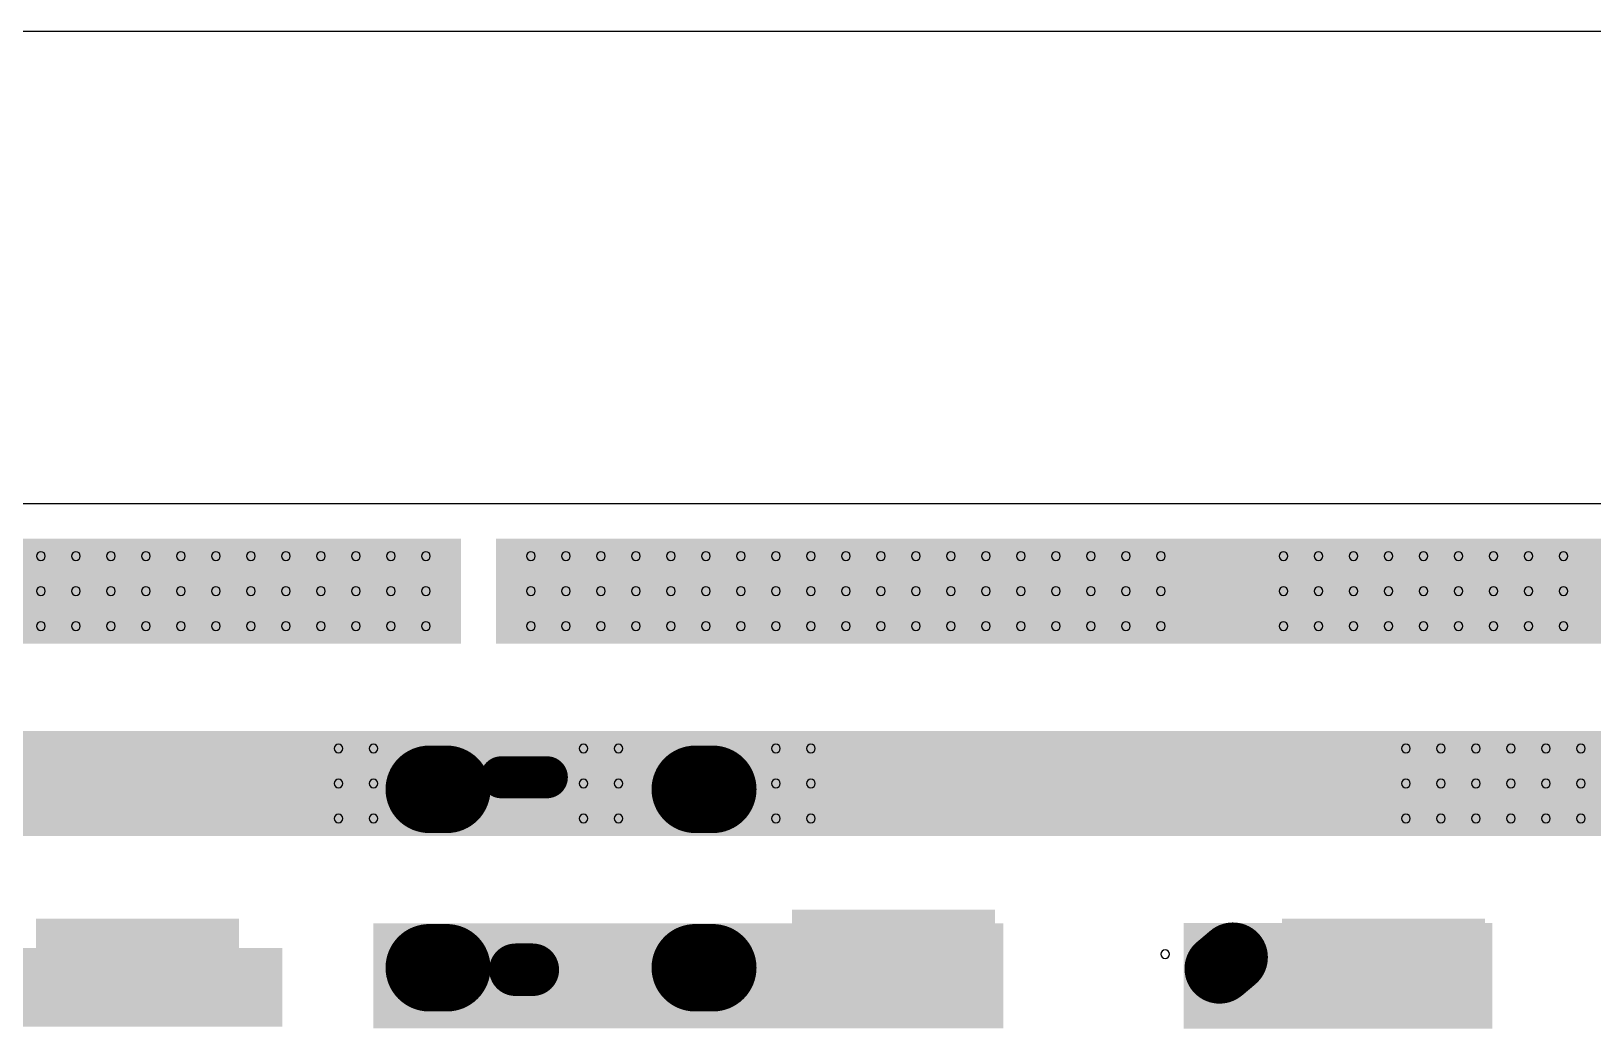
# Model space of a CAD drawing. Header units: inches. Extents: x 32166 to 66782, y 2386 to 7162.
# Drawn here: x 33358.4 to 33559.1, y 3630.1 to 3758.4 of the extents above; entities that cross this region are included whole.
import ezdxf

# ---------------------------------------------------------------- set-up
doc = ezdxf.new("R2010")
doc.units = ezdxf.units.IN
doc.header["$LTSCALE"] = 0.64311
doc.header["$MEASUREMENT"] = 0
for name, color, linetype in [('KEEPOUTLAYER', 6, 'CONTINUOUS'), ('MIDLAYER1', 16, 'CONTINUOUS'), ('MULTILAYER', 9, 'CONTINUOUS')]:
    doc.layers.add(name, color=color, linetype=linetype)

msp = doc.modelspace()

# ---------------------------------------------------------------- linework, layer by layer
at = {"layer": 'KEEPOUTLAYER'}
for p, q in [((32666.61, 3758.35), (34174.11, 3758.35)), ((32666.61, 3697.6), (34174.11, 3697.6))]:
    msp.add_line(p, q, dxfattribs=at)
at = {"layer": 'MIDLAYER1'}
for points, const_width in [([(33409.54, 3660.85), (33411.79, 3660.85)], 11.25), ([(33443.74, 3660.85), (33445.99, 3660.85)], 11.25), ([(33424.66, 3662.4), (33418.81, 3662.4)], 5.4), ([(33409.54, 3637.9), (33411.79, 3637.9)], 11.25), ([(33443.74, 3637.9), (33445.99, 3637.9)], 11.25), ([(33512.87, 3639.23), (33511.15, 3637.78)], 9), ([(33422.86, 3637.65), (33420.61, 3637.65)], 6.75)]:
    msp.add_lwpolyline(points, dxfattribs=dict(at, const_width=const_width))
for points, const_width in [([(33412.35, 3660.85, 1), (33406.73, 3660.85, 1)], 5.63), ([(33414.6, 3660.85, 1), (33408.98, 3660.85, 1)], 5.63), ([(33446.55, 3660.85, 1), (33440.93, 3660.85, 1)], 5.63), ([(33448.8, 3660.85, 1), (33443.18, 3660.85, 1)], 5.63), ([(33418.81, 3663.75, 1), (33418.81, 3661.05, 1)], 2.7), ([(33424.66, 3663.75, 1), (33424.66, 3661.05, 1)], 2.7), ([(33412.35, 3637.9, 1), (33406.73, 3637.9, 1)], 5.63), ([(33414.6, 3637.9, 1), (33408.98, 3637.9, 1)], 5.63), ([(33446.55, 3637.9, 1), (33440.93, 3637.9, 1)], 5.63), ([(33448.8, 3637.9, 1), (33443.18, 3637.9, 1)], 5.63), ([(33509.7, 3639.51, 1), (33512.59, 3636.06, 1)], 4.5), ([(33511.42, 3640.95, 1), (33514.31, 3637.51, 1)], 4.5), ([(33420.61, 3639.33, 1), (33420.61, 3635.96, 1)], 3.37), ([(33422.86, 3639.33, 1), (33422.86, 3635.96, 1)], 3.37)]:
    msp.add_lwpolyline(points, format="xyb", close=True, dxfattribs=dict(at, const_width=const_width))
for centre, start, end in [((33359.61, 3690.85), 0, 180), ((33359.61, 3690.85), 180, 0), ((33364.11, 3690.85), 0, 180), ((33364.11, 3690.85), 180, 0), ((33368.61, 3690.85), 0, 180), ((33368.61, 3690.85), 180, 0), ((33373.11, 3690.85), 0, 180), ((33373.11, 3690.85), 180, 0), ((33377.61, 3690.85), 0, 180), ((33377.61, 3690.85), 180, 0), ((33382.11, 3690.85), 0, 180), ((33382.11, 3690.85), 180, 0), ((33386.61, 3690.85), 0, 180), ((33386.61, 3690.85), 180, 0), ((33391.11, 3690.85), 0, 180), ((33391.11, 3690.85), 180, 0), ((33395.61, 3690.85), 0, 180), ((33395.61, 3690.85), 180, 0), ((33400.11, 3690.85), 0, 180), ((33400.11, 3690.85), 180, 0), ((33404.61, 3690.85), 0, 180), ((33404.61, 3690.85), 180, 0), ((33409.11, 3690.85), 0, 180), ((33409.11, 3690.85), 180, 0), ((33422.61, 3690.85), 0, 180), ((33422.61, 3690.85), 180, 0), ((33427.11, 3690.85), 0, 180), ((33427.11, 3690.85), 180, 0), ((33431.61, 3690.85), 0, 180), ((33431.61, 3690.85), 180, 0), ((33436.11, 3690.85), 0, 180), ((33436.11, 3690.85), 180, 0), ((33440.61, 3690.85), 0, 180), ((33440.61, 3690.85), 180, 0), ((33445.11, 3690.85), 0, 180), ((33445.11, 3690.85), 180, 0), ((33449.61, 3690.85), 0, 180), ((33449.61, 3690.85), 180, 0), ((33454.11, 3690.85), 0, 180), ((33454.11, 3690.85), 180, 0), ((33458.61, 3690.85), 0, 180), ((33458.61, 3690.85), 180, 0), ((33463.11, 3690.85), 0, 180), ((33463.11, 3690.85), 180, 0), ((33467.61, 3690.85), 0, 180), ((33467.61, 3690.85), 180, 0), ((33472.11, 3690.85), 0, 180), ((33472.11, 3690.85), 180, 0), ((33476.61, 3690.85), 0, 180), ((33476.61, 3690.85), 180, 0), ((33481.11, 3690.85), 0, 180), ((33481.11, 3690.85), 180, 0), ((33485.61, 3690.85), 0, 180), ((33485.61, 3690.85), 180, 0), ((33490.11, 3690.85), 0, 180), ((33490.11, 3690.85), 180, 0), ((33494.61, 3690.85), 0, 180), ((33494.61, 3690.85), 180, 0), ((33499.11, 3690.85), 0, 180), ((33499.11, 3690.85), 180, 0), ((33503.61, 3690.85), 0, 180), ((33503.61, 3690.85), 180, 0), ((33519.36, 3690.85), 0, 180), ((33519.36, 3690.85), 180, 0), ((33523.86, 3690.85), 0, 180), ((33523.86, 3690.85), 180, 0), ((33528.36, 3690.85), 0, 180), ((33528.36, 3690.85), 180, 0), ((33532.86, 3690.85), 0, 180), ((33532.86, 3690.85), 180, 0), ((33537.36, 3690.85), 0, 180), ((33537.36, 3690.85), 180, 0), ((33541.86, 3690.85), 0, 180), ((33541.86, 3690.85), 180, 0), ((33546.36, 3690.85), 0, 180), ((33546.36, 3690.85), 180, 0), ((33550.86, 3690.85), 0, 180), ((33550.86, 3690.85), 180, 0), ((33555.36, 3690.85), 0, 180), ((33555.36, 3690.85), 180, 0), ((33359.61, 3686.35), 0, 180), ((33359.61, 3686.35), 180, 0), ((33364.11, 3686.35), 0, 180), ((33364.11, 3686.35), 180, 0), ((33368.61, 3686.35), 0, 180), ((33368.61, 3686.35), 180, 0), ((33373.11, 3686.35), 0, 180), ((33373.11, 3686.35), 180, 0), ((33377.61, 3686.35), 0, 180), ((33377.61, 3686.35), 180, 0), ((33382.11, 3686.35), 0, 180), ((33382.11, 3686.35), 180, 0), ((33386.61, 3686.35), 0, 180), ((33386.61, 3686.35), 180, 0), ((33391.11, 3686.35), 0, 180), ((33391.11, 3686.35), 180, 0), ((33395.61, 3686.35), 0, 180), ((33395.61, 3686.35), 180, 0), ((33400.11, 3686.35), 0, 180), ((33400.11, 3686.35), 180, 0), ((33404.61, 3686.35), 0, 180), ((33404.61, 3686.35), 180, 0), ((33409.11, 3686.35), 0, 180), ((33409.11, 3686.35), 180, 0), ((33422.61, 3686.35), 0, 180), ((33422.61, 3686.35), 180, 0), ((33427.11, 3686.35), 0, 180), ((33427.11, 3686.35), 180, 0), ((33431.61, 3686.35), 0, 180), ((33431.61, 3686.35), 180, 0), ((33436.11, 3686.35), 0, 180), ((33436.11, 3686.35), 180, 0), ((33440.61, 3686.35), 0, 180), ((33440.61, 3686.35), 180, 0), ((33445.11, 3686.35), 0, 180), ((33445.11, 3686.35), 180, 0), ((33449.61, 3686.35), 0, 180), ((33449.61, 3686.35), 180, 0), ((33454.11, 3686.35), 0, 180), ((33454.11, 3686.35), 180, 0), ((33458.61, 3686.35), 0, 180), ((33458.61, 3686.35), 180, 0), ((33463.11, 3686.35), 0, 180), ((33463.11, 3686.35), 180, 0), ((33467.61, 3686.35), 0, 180), ((33467.61, 3686.35), 180, 0), ((33472.11, 3686.35), 0, 180), ((33472.11, 3686.35), 180, 0), ((33476.61, 3686.35), 0, 180), ((33476.61, 3686.35), 180, 0), ((33481.11, 3686.35), 0, 180), ((33481.11, 3686.35), 180, 0), ((33485.61, 3686.35), 0, 180), ((33485.61, 3686.35), 180, 0), ((33490.11, 3686.35), 0, 180), ((33490.11, 3686.35), 180, 0), ((33494.61, 3686.35), 0, 180), ((33494.61, 3686.35), 180, 0), ((33499.11, 3686.35), 0, 180), ((33499.11, 3686.35), 180, 0), ((33503.61, 3686.35), 0, 180), ((33503.61, 3686.35), 180, 0), ((33519.36, 3686.35), 0, 180), ((33519.36, 3686.35), 180, 0), ((33523.86, 3686.35), 0, 180), ((33523.86, 3686.35), 180, 0), ((33528.36, 3686.35), 0, 180), ((33528.36, 3686.35), 180, 0), ((33532.86, 3686.35), 0, 180), ((33532.86, 3686.35), 180, 0), ((33537.36, 3686.35), 0, 180), ((33537.36, 3686.35), 180, 0), ((33541.86, 3686.35), 0, 180), ((33541.86, 3686.35), 180, 0), ((33546.36, 3686.35), 0, 180), ((33546.36, 3686.35), 180, 0), ((33550.86, 3686.35), 0, 180), ((33550.86, 3686.35), 180, 0), ((33555.36, 3686.35), 0, 180), ((33555.36, 3686.35), 180, 0), ((33359.61, 3681.85), 0, 180), ((33364.11, 3681.85), 0, 180), ((33368.61, 3681.85), 0, 180), ((33373.11, 3681.85), 0, 180), ((33377.61, 3681.85), 0, 180), ((33382.11, 3681.85), 0, 180), ((33386.61, 3681.85), 0, 180), ((33391.11, 3681.85), 0, 180), ((33395.61, 3681.85), 0, 180), ((33400.11, 3681.85), 0, 180), ((33404.61, 3681.85), 0, 180), ((33409.11, 3681.85), 0, 180), ((33422.61, 3681.85), 0, 180), ((33427.11, 3681.85), 0, 180), ((33431.61, 3681.85), 0, 180), ((33436.11, 3681.85), 0, 180), ((33440.61, 3681.85), 0, 180), ((33445.11, 3681.85), 0, 180), ((33449.61, 3681.85), 0, 180), ((33454.11, 3681.85), 0, 180), ((33458.61, 3681.85), 0, 180), ((33463.11, 3681.85), 0, 180), ((33467.61, 3681.85), 0, 180), ((33472.11, 3681.85), 0, 180), ((33476.61, 3681.85), 0, 180), ((33481.11, 3681.85), 0, 180), ((33485.61, 3681.85), 0, 180), ((33490.11, 3681.85), 0, 180), ((33494.61, 3681.85), 0, 180), ((33499.11, 3681.85), 0, 180), ((33503.61, 3681.85), 0, 180), ((33519.36, 3681.85), 0, 180), ((33523.86, 3681.85), 0, 180), ((33528.36, 3681.85), 0, 180), ((33532.86, 3681.85), 0, 180), ((33537.36, 3681.85), 0, 180), ((33541.86, 3681.85), 0, 180), ((33546.36, 3681.85), 0, 180), ((33550.86, 3681.85), 0, 180), ((33555.36, 3681.85), 0, 180), ((33359.61, 3681.85), 180, 0), ((33364.11, 3681.85), 180, 0), ((33368.61, 3681.85), 180, 0), ((33373.11, 3681.85), 180, 0), ((33377.61, 3681.85), 180, 0), ((33382.11, 3681.85), 180, 0), ((33386.61, 3681.85), 180, 0), ((33391.11, 3681.85), 180, 0), ((33395.61, 3681.85), 180, 0), ((33400.11, 3681.85), 180, 0), ((33404.61, 3681.85), 180, 0), ((33409.11, 3681.85), 180, 0), ((33422.61, 3681.85), 180, 0), ((33427.11, 3681.85), 180, 0), ((33431.61, 3681.85), 180, 0), ((33436.11, 3681.85), 180, 0), ((33440.61, 3681.85), 180, 0), ((33445.11, 3681.85), 180, 0), ((33449.61, 3681.85), 180, 0), ((33454.11, 3681.85), 180, 0), ((33458.61, 3681.85), 180, 0), ((33463.11, 3681.85), 180, 0), ((33467.61, 3681.85), 180, 0), ((33472.11, 3681.85), 180, 0), ((33476.61, 3681.85), 180, 0), ((33481.11, 3681.85), 180, 0), ((33485.61, 3681.85), 180, 0), ((33490.11, 3681.85), 180, 0), ((33494.61, 3681.85), 180, 0), ((33499.11, 3681.85), 180, 0), ((33503.61, 3681.85), 180, 0), ((33519.36, 3681.85), 180, 0), ((33523.86, 3681.85), 180, 0), ((33528.36, 3681.85), 180, 0), ((33532.86, 3681.85), 180, 0), ((33537.36, 3681.85), 180, 0), ((33541.86, 3681.85), 180, 0), ((33546.36, 3681.85), 180, 0), ((33550.86, 3681.85), 180, 0), ((33555.36, 3681.85), 180, 0), ((33397.86, 3666.1), 0, 180), ((33397.86, 3666.1), 180, 0), ((33402.36, 3666.1), 0, 180), ((33402.36, 3666.1), 180, 0), ((33429.36, 3666.1), 0, 180), ((33429.36, 3666.1), 180, 0), ((33433.86, 3666.1), 0, 180), ((33433.86, 3666.1), 180, 0), ((33454.11, 3666.1), 0, 180), ((33454.11, 3666.1), 180, 0), ((33458.61, 3666.1), 0, 180), ((33458.61, 3666.1), 180, 0), ((33535.11, 3666.1), 0, 180), ((33535.11, 3666.1), 180, 0), ((33539.61, 3666.1), 0, 180), ((33539.61, 3666.1), 180, 0), ((33544.11, 3666.1), 0, 180), ((33544.11, 3666.1), 180, 0), ((33548.61, 3666.1), 0, 180), ((33548.61, 3666.1), 180, 0), ((33553.11, 3666.1), 0, 180), ((33553.11, 3666.1), 180, 0), ((33557.61, 3666.1), 0, 180), ((33557.61, 3666.1), 180, 0), ((33397.86, 3661.6), 0, 180), ((33402.36, 3661.6), 0, 180), ((33429.36, 3661.6), 0, 180), ((33433.86, 3661.6), 0, 180), ((33454.11, 3661.6), 0, 180), ((33458.61, 3661.6), 0, 180), ((33535.11, 3661.6), 0, 180), ((33539.61, 3661.6), 0, 180), ((33544.11, 3661.6), 0, 180), ((33548.61, 3661.6), 0, 180), ((33553.11, 3661.6), 0, 180), ((33557.61, 3661.6), 0, 180), ((33397.86, 3661.6), 180, 0), ((33402.36, 3661.6), 180, 0), ((33429.36, 3661.6), 180, 0), ((33433.86, 3661.6), 180, 0), ((33454.11, 3661.6), 180, 0), ((33458.61, 3661.6), 180, 0), ((33535.11, 3661.6), 180, 0), ((33539.61, 3661.6), 180, 0), ((33544.11, 3661.6), 180, 0), ((33548.61, 3661.6), 180, 0), ((33553.11, 3661.6), 180, 0), ((33557.61, 3661.6), 180, 0), ((33397.86, 3657.1), 0, 180), ((33397.86, 3657.1), 180, 0), ((33402.36, 3657.1), 0, 180), ((33402.36, 3657.1), 180, 0), ((33429.36, 3657.1), 0, 180), ((33429.36, 3657.1), 180, 0), ((33433.86, 3657.1), 0, 180), ((33433.86, 3657.1), 180, 0), ((33454.11, 3657.1), 0, 180), ((33454.11, 3657.1), 180, 0), ((33458.61, 3657.1), 0, 180), ((33458.61, 3657.1), 180, 0), ((33535.11, 3657.1), 0, 180), ((33535.11, 3657.1), 180, 0), ((33539.61, 3657.1), 0, 180), ((33539.61, 3657.1), 180, 0), ((33544.11, 3657.1), 0, 180), ((33544.11, 3657.1), 180, 0), ((33548.61, 3657.1), 0, 180), ((33548.61, 3657.1), 180, 0), ((33553.11, 3657.1), 0, 180), ((33553.11, 3657.1), 180, 0), ((33557.61, 3657.1), 0, 180), ((33557.61, 3657.1), 180, 0), ((33504.15, 3639.64), 0, 180), ((33504.15, 3639.64), 180, 0)]:
    msp.add_arc(centre, 0.562, start, end, dxfattribs=at)
for points in [[(32925.36, 3679.6), (33413.61, 3679.6), (32925.36, 3693.1), (33413.61, 3693.1)], [(33418.11, 3679.6), (33872.61, 3679.6), (33418.11, 3693.1), (33872.61, 3693.1)], [(33321.36, 3654.85), (33928.86, 3654.85), (33321.36, 3668.35), (33928.86, 3668.35)], [(33385.06, 3644.23), (33358.96, 3644.23), (33385.06, 3635.23), (33358.96, 3635.23)], [(33482.27, 3645.36), (33456.17, 3645.36), (33482.27, 3634.11), (33456.17, 3634.11)], [(33545.27, 3644.23), (33519.17, 3644.23), (33545.27, 3635.23), (33519.17, 3635.23)], [(33402.36, 3630.1), (33483.36, 3630.1), (33402.36, 3643.6), (33483.36, 3643.6)], [(33506.54, 3630.05), (33546.23, 3630.05), (33506.54, 3643.64), (33546.23, 3643.64)], [(33339.41, 3630.32), (33390.66, 3630.32), (33339.41, 3640.45), (33390.66, 3640.45)]]:
    msp.add_solid(points, dxfattribs=at)
at = {"layer": 'MULTILAYER'}
for points, const_width in [([(33409.54, 3660.85), (33411.79, 3660.85)], 11.25), ([(33443.74, 3660.85), (33445.99, 3660.85)], 11.25), ([(33424.66, 3662.4), (33418.81, 3662.4)], 5.4), ([(33409.54, 3637.9), (33411.79, 3637.9)], 11.25), ([(33443.74, 3637.9), (33445.99, 3637.9)], 11.25), ([(33512.87, 3639.23), (33511.15, 3637.78)], 9), ([(33422.86, 3637.65), (33420.61, 3637.65)], 6.75)]:
    msp.add_lwpolyline(points, dxfattribs=dict(at, const_width=const_width))
for points, const_width in [([(33412.35, 3660.85, 1), (33406.73, 3660.85, 1)], 5.63), ([(33414.6, 3660.85, 1), (33408.98, 3660.85, 1)], 5.63), ([(33446.55, 3660.85, 1), (33440.93, 3660.85, 1)], 5.63), ([(33448.8, 3660.85, 1), (33443.18, 3660.85, 1)], 5.63), ([(33418.81, 3663.75, 1), (33418.81, 3661.05, 1)], 2.7), ([(33424.66, 3663.75, 1), (33424.66, 3661.05, 1)], 2.7), ([(33412.35, 3637.9, 1), (33406.73, 3637.9, 1)], 5.63), ([(33414.6, 3637.9, 1), (33408.98, 3637.9, 1)], 5.63), ([(33446.55, 3637.9, 1), (33440.93, 3637.9, 1)], 5.63), ([(33448.8, 3637.9, 1), (33443.18, 3637.9, 1)], 5.63), ([(33509.7, 3639.51, 1), (33512.59, 3636.06, 1)], 4.5), ([(33511.42, 3640.95, 1), (33514.31, 3637.51, 1)], 4.5), ([(33420.61, 3639.33, 1), (33420.61, 3635.96, 1)], 3.37), ([(33422.86, 3639.33, 1), (33422.86, 3635.96, 1)], 3.37)]:
    msp.add_lwpolyline(points, format="xyb", close=True, dxfattribs=dict(at, const_width=const_width))
for centre, start, end in [((33359.61, 3690.85), 0, 180), ((33359.61, 3690.85), 180, 0), ((33364.11, 3690.85), 0, 180), ((33364.11, 3690.85), 180, 0), ((33368.61, 3690.85), 0, 180), ((33368.61, 3690.85), 180, 0), ((33373.11, 3690.85), 0, 180), ((33373.11, 3690.85), 180, 0), ((33377.61, 3690.85), 0, 180), ((33377.61, 3690.85), 180, 0), ((33382.11, 3690.85), 0, 180), ((33382.11, 3690.85), 180, 0), ((33386.61, 3690.85), 0, 180), ((33386.61, 3690.85), 180, 0), ((33391.11, 3690.85), 0, 180), ((33391.11, 3690.85), 180, 0), ((33395.61, 3690.85), 0, 180), ((33395.61, 3690.85), 180, 0), ((33400.11, 3690.85), 0, 180), ((33400.11, 3690.85), 180, 0), ((33404.61, 3690.85), 0, 180), ((33404.61, 3690.85), 180, 0), ((33409.11, 3690.85), 0, 180), ((33409.11, 3690.85), 180, 0), ((33422.61, 3690.85), 0, 180), ((33422.61, 3690.85), 180, 0), ((33427.11, 3690.85), 0, 180), ((33427.11, 3690.85), 180, 0), ((33431.61, 3690.85), 0, 180), ((33431.61, 3690.85), 180, 0), ((33436.11, 3690.85), 0, 180), ((33436.11, 3690.85), 180, 0), ((33440.61, 3690.85), 0, 180), ((33440.61, 3690.85), 180, 0), ((33445.11, 3690.85), 0, 180), ((33445.11, 3690.85), 180, 0), ((33449.61, 3690.85), 0, 180), ((33449.61, 3690.85), 180, 0), ((33454.11, 3690.85), 0, 180), ((33454.11, 3690.85), 180, 0), ((33458.61, 3690.85), 0, 180), ((33458.61, 3690.85), 180, 0), ((33463.11, 3690.85), 0, 180), ((33463.11, 3690.85), 180, 0), ((33467.61, 3690.85), 0, 180), ((33467.61, 3690.85), 180, 0), ((33472.11, 3690.85), 0, 180), ((33472.11, 3690.85), 180, 0), ((33476.61, 3690.85), 0, 180), ((33476.61, 3690.85), 180, 0), ((33481.11, 3690.85), 0, 180), ((33481.11, 3690.85), 180, 0), ((33485.61, 3690.85), 0, 180), ((33485.61, 3690.85), 180, 0), ((33490.11, 3690.85), 0, 180), ((33490.11, 3690.85), 180, 0), ((33494.61, 3690.85), 0, 180), ((33494.61, 3690.85), 180, 0), ((33499.11, 3690.85), 0, 180), ((33499.11, 3690.85), 180, 0), ((33503.61, 3690.85), 0, 180), ((33503.61, 3690.85), 180, 0), ((33519.36, 3690.85), 0, 180), ((33519.36, 3690.85), 180, 0), ((33523.86, 3690.85), 0, 180), ((33523.86, 3690.85), 180, 0), ((33528.36, 3690.85), 0, 180), ((33528.36, 3690.85), 180, 0), ((33532.86, 3690.85), 0, 180), ((33532.86, 3690.85), 180, 0), ((33537.36, 3690.85), 0, 180), ((33537.36, 3690.85), 180, 0), ((33541.86, 3690.85), 0, 180), ((33541.86, 3690.85), 180, 0), ((33546.36, 3690.85), 0, 180), ((33546.36, 3690.85), 180, 0), ((33550.86, 3690.85), 0, 180), ((33550.86, 3690.85), 180, 0), ((33555.36, 3690.85), 0, 180), ((33555.36, 3690.85), 180, 0), ((33359.61, 3686.35), 0, 180), ((33359.61, 3686.35), 180, 0), ((33364.11, 3686.35), 0, 180), ((33364.11, 3686.35), 180, 0), ((33368.61, 3686.35), 0, 180), ((33368.61, 3686.35), 180, 0), ((33373.11, 3686.35), 0, 180), ((33373.11, 3686.35), 180, 0), ((33377.61, 3686.35), 0, 180), ((33377.61, 3686.35), 180, 0), ((33382.11, 3686.35), 0, 180), ((33382.11, 3686.35), 180, 0), ((33386.61, 3686.35), 0, 180), ((33386.61, 3686.35), 180, 0), ((33391.11, 3686.35), 0, 180), ((33391.11, 3686.35), 180, 0), ((33395.61, 3686.35), 0, 180), ((33395.61, 3686.35), 180, 0), ((33400.11, 3686.35), 0, 180), ((33400.11, 3686.35), 180, 0), ((33404.61, 3686.35), 0, 180), ((33404.61, 3686.35), 180, 0), ((33409.11, 3686.35), 0, 180), ((33409.11, 3686.35), 180, 0), ((33422.61, 3686.35), 0, 180), ((33422.61, 3686.35), 180, 0), ((33427.11, 3686.35), 0, 180), ((33427.11, 3686.35), 180, 0), ((33431.61, 3686.35), 0, 180), ((33431.61, 3686.35), 180, 0), ((33436.11, 3686.35), 0, 180), ((33436.11, 3686.35), 180, 0), ((33440.61, 3686.35), 0, 180), ((33440.61, 3686.35), 180, 0), ((33445.11, 3686.35), 0, 180), ((33445.11, 3686.35), 180, 0), ((33449.61, 3686.35), 0, 180), ((33449.61, 3686.35), 180, 0), ((33454.11, 3686.35), 0, 180), ((33454.11, 3686.35), 180, 0), ((33458.61, 3686.35), 0, 180), ((33458.61, 3686.35), 180, 0), ((33463.11, 3686.35), 0, 180), ((33463.11, 3686.35), 180, 0), ((33467.61, 3686.35), 0, 180), ((33467.61, 3686.35), 180, 0), ((33472.11, 3686.35), 0, 180), ((33472.11, 3686.35), 180, 0), ((33476.61, 3686.35), 0, 180), ((33476.61, 3686.35), 180, 0), ((33481.11, 3686.35), 0, 180), ((33481.11, 3686.35), 180, 0), ((33485.61, 3686.35), 0, 180), ((33485.61, 3686.35), 180, 0), ((33490.11, 3686.35), 0, 180), ((33490.11, 3686.35), 180, 0), ((33494.61, 3686.35), 0, 180), ((33494.61, 3686.35), 180, 0), ((33499.11, 3686.35), 0, 180), ((33499.11, 3686.35), 180, 0), ((33503.61, 3686.35), 0, 180), ((33503.61, 3686.35), 180, 0), ((33519.36, 3686.35), 0, 180), ((33519.36, 3686.35), 180, 0), ((33523.86, 3686.35), 0, 180), ((33523.86, 3686.35), 180, 0), ((33528.36, 3686.35), 0, 180), ((33528.36, 3686.35), 180, 0), ((33532.86, 3686.35), 0, 180), ((33532.86, 3686.35), 180, 0), ((33537.36, 3686.35), 0, 180), ((33537.36, 3686.35), 180, 0), ((33541.86, 3686.35), 0, 180), ((33541.86, 3686.35), 180, 0), ((33546.36, 3686.35), 0, 180), ((33546.36, 3686.35), 180, 0), ((33550.86, 3686.35), 0, 180), ((33550.86, 3686.35), 180, 0), ((33555.36, 3686.35), 0, 180), ((33555.36, 3686.35), 180, 0), ((33359.61, 3681.85), 0, 180), ((33364.11, 3681.85), 0, 180), ((33368.61, 3681.85), 0, 180), ((33373.11, 3681.85), 0, 180), ((33377.61, 3681.85), 0, 180), ((33382.11, 3681.85), 0, 180), ((33386.61, 3681.85), 0, 180), ((33391.11, 3681.85), 0, 180), ((33395.61, 3681.85), 0, 180), ((33400.11, 3681.85), 0, 180), ((33404.61, 3681.85), 0, 180), ((33409.11, 3681.85), 0, 180), ((33422.61, 3681.85), 0, 180), ((33427.11, 3681.85), 0, 180), ((33431.61, 3681.85), 0, 180), ((33436.11, 3681.85), 0, 180), ((33440.61, 3681.85), 0, 180), ((33445.11, 3681.85), 0, 180), ((33449.61, 3681.85), 0, 180), ((33454.11, 3681.85), 0, 180), ((33458.61, 3681.85), 0, 180), ((33463.11, 3681.85), 0, 180), ((33467.61, 3681.85), 0, 180), ((33472.11, 3681.85), 0, 180), ((33476.61, 3681.85), 0, 180), ((33481.11, 3681.85), 0, 180), ((33485.61, 3681.85), 0, 180), ((33490.11, 3681.85), 0, 180), ((33494.61, 3681.85), 0, 180), ((33499.11, 3681.85), 0, 180), ((33503.61, 3681.85), 0, 180), ((33519.36, 3681.85), 0, 180), ((33523.86, 3681.85), 0, 180), ((33528.36, 3681.85), 0, 180), ((33532.86, 3681.85), 0, 180), ((33537.36, 3681.85), 0, 180), ((33541.86, 3681.85), 0, 180), ((33546.36, 3681.85), 0, 180), ((33550.86, 3681.85), 0, 180), ((33555.36, 3681.85), 0, 180), ((33359.61, 3681.85), 180, 0), ((33364.11, 3681.85), 180, 0), ((33368.61, 3681.85), 180, 0), ((33373.11, 3681.85), 180, 0), ((33377.61, 3681.85), 180, 0), ((33382.11, 3681.85), 180, 0), ((33386.61, 3681.85), 180, 0), ((33391.11, 3681.85), 180, 0), ((33395.61, 3681.85), 180, 0), ((33400.11, 3681.85), 180, 0), ((33404.61, 3681.85), 180, 0), ((33409.11, 3681.85), 180, 0), ((33422.61, 3681.85), 180, 0), ((33427.11, 3681.85), 180, 0), ((33431.61, 3681.85), 180, 0), ((33436.11, 3681.85), 180, 0), ((33440.61, 3681.85), 180, 0), ((33445.11, 3681.85), 180, 0), ((33449.61, 3681.85), 180, 0), ((33454.11, 3681.85), 180, 0), ((33458.61, 3681.85), 180, 0), ((33463.11, 3681.85), 180, 0), ((33467.61, 3681.85), 180, 0), ((33472.11, 3681.85), 180, 0), ((33476.61, 3681.85), 180, 0), ((33481.11, 3681.85), 180, 0), ((33485.61, 3681.85), 180, 0), ((33490.11, 3681.85), 180, 0), ((33494.61, 3681.85), 180, 0), ((33499.11, 3681.85), 180, 0), ((33503.61, 3681.85), 180, 0), ((33519.36, 3681.85), 180, 0), ((33523.86, 3681.85), 180, 0), ((33528.36, 3681.85), 180, 0), ((33532.86, 3681.85), 180, 0), ((33537.36, 3681.85), 180, 0), ((33541.86, 3681.85), 180, 0), ((33546.36, 3681.85), 180, 0), ((33550.86, 3681.85), 180, 0), ((33555.36, 3681.85), 180, 0), ((33397.86, 3666.1), 0, 180), ((33397.86, 3666.1), 180, 0), ((33402.36, 3666.1), 0, 180), ((33402.36, 3666.1), 180, 0), ((33429.36, 3666.1), 0, 180), ((33429.36, 3666.1), 180, 0), ((33433.86, 3666.1), 0, 180), ((33433.86, 3666.1), 180, 0), ((33454.11, 3666.1), 0, 180), ((33454.11, 3666.1), 180, 0), ((33458.61, 3666.1), 0, 180), ((33458.61, 3666.1), 180, 0), ((33535.11, 3666.1), 0, 180), ((33535.11, 3666.1), 180, 0), ((33539.61, 3666.1), 0, 180), ((33539.61, 3666.1), 180, 0), ((33544.11, 3666.1), 0, 180), ((33544.11, 3666.1), 180, 0), ((33548.61, 3666.1), 0, 180), ((33548.61, 3666.1), 180, 0), ((33553.11, 3666.1), 0, 180), ((33553.11, 3666.1), 180, 0), ((33557.61, 3666.1), 0, 180), ((33557.61, 3666.1), 180, 0), ((33397.86, 3661.6), 0, 180), ((33402.36, 3661.6), 0, 180), ((33429.36, 3661.6), 0, 180), ((33433.86, 3661.6), 0, 180), ((33454.11, 3661.6), 0, 180), ((33458.61, 3661.6), 0, 180), ((33535.11, 3661.6), 0, 180), ((33539.61, 3661.6), 0, 180), ((33544.11, 3661.6), 0, 180), ((33548.61, 3661.6), 0, 180), ((33553.11, 3661.6), 0, 180), ((33557.61, 3661.6), 0, 180), ((33397.86, 3661.6), 180, 0), ((33402.36, 3661.6), 180, 0), ((33429.36, 3661.6), 180, 0), ((33433.86, 3661.6), 180, 0), ((33454.11, 3661.6), 180, 0), ((33458.61, 3661.6), 180, 0), ((33535.11, 3661.6), 180, 0), ((33539.61, 3661.6), 180, 0), ((33544.11, 3661.6), 180, 0), ((33548.61, 3661.6), 180, 0), ((33553.11, 3661.6), 180, 0), ((33557.61, 3661.6), 180, 0), ((33397.86, 3657.1), 0, 180), ((33397.86, 3657.1), 180, 0), ((33402.36, 3657.1), 0, 180), ((33402.36, 3657.1), 180, 0), ((33429.36, 3657.1), 0, 180), ((33429.36, 3657.1), 180, 0), ((33433.86, 3657.1), 0, 180), ((33433.86, 3657.1), 180, 0), ((33454.11, 3657.1), 0, 180), ((33454.11, 3657.1), 180, 0), ((33458.61, 3657.1), 0, 180), ((33458.61, 3657.1), 180, 0), ((33535.11, 3657.1), 0, 180), ((33535.11, 3657.1), 180, 0), ((33539.61, 3657.1), 0, 180), ((33539.61, 3657.1), 180, 0), ((33544.11, 3657.1), 0, 180), ((33544.11, 3657.1), 180, 0), ((33548.61, 3657.1), 0, 180), ((33548.61, 3657.1), 180, 0), ((33553.11, 3657.1), 0, 180), ((33553.11, 3657.1), 180, 0), ((33557.61, 3657.1), 0, 180), ((33557.61, 3657.1), 180, 0), ((33504.15, 3639.64), 0, 180), ((33504.15, 3639.64), 180, 0)]:
    msp.add_arc(centre, 0.562, start, end, dxfattribs=at)
for points in [[(33385.06, 3644.23), (33358.96, 3644.23), (33385.06, 3635.23), (33358.96, 3635.23)], [(33482.27, 3645.36), (33456.17, 3645.36), (33482.27, 3634.11), (33456.17, 3634.11)], [(33545.27, 3644.23), (33519.17, 3644.23), (33545.27, 3635.23), (33519.17, 3635.23)]]:
    msp.add_solid(points, dxfattribs=at)

doc.saveas('drawing.dxf')
